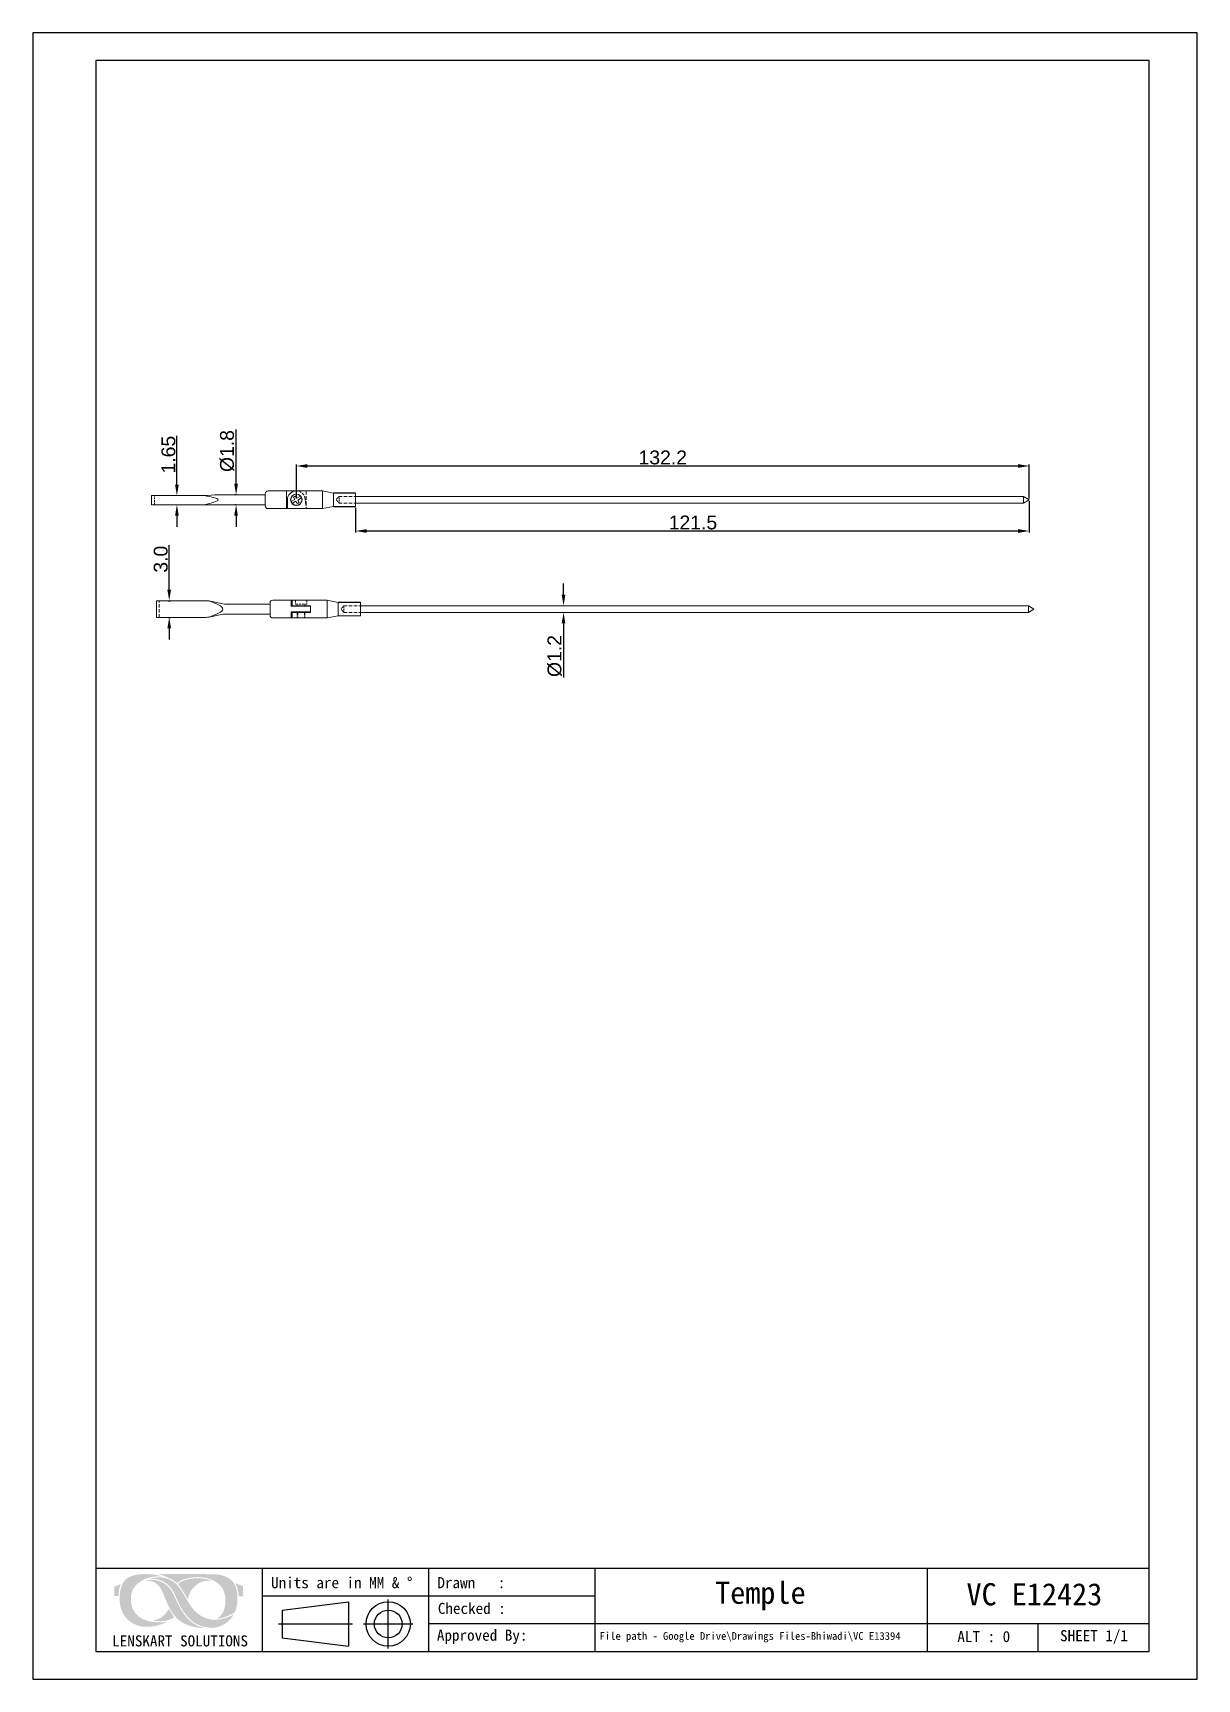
# Model space of a CAD drawing. Header units: millimetres. Extents: x 2621 to 2831, y 1674 to 1971.
import ezdxf

# ---------------------------------------------------------------- set-up
doc = ezdxf.new("R2010")
doc.units = ezdxf.units.MM
doc.linetypes.add('HIDDEN', pattern=[9.525, 6.35, -3.175])
doc.layers.add('Dimension', color=3, linetype='Continuous')
doc.layers.add('图框-线条', color=7, linetype='Continuous')
doc.layers.add('绘图层', color=7, linetype='Continuous', lineweight=15)
doc.styles.get("Standard").update_dxf_attribs({"font": 'arial.ttf'})
doc.styles.add('宋体', font='SimSun.ttf')
doc.dimstyles.new('Standard$0', dxfattribs={"dimtxt": 2.3, "dimasz": 2, "dimexe": 1, "dimexo": 1, "dimgap": 1, "dimtad": 1, "dimdec": 1, "dimzin": 0, "dimdsep": 46, "dimtxsty": 'Standard', "dimcen": 0, "dimclrd": 4, "dimclre": 4, "dimclrt": 4, "dimadec": 1, "dimazin": 0, "dimtfac": 1, "dimtdec": 1, "dimtofl": 0, "dimtmove": 0, "dimatfit": 0, "dimfxl": 1, "dimtfillclr": 256, "dimtolj": 1, "dimtzin": 0, "dimlwd": -1, "dimlwe": -1, "dimarcsym": 1})

# ---------------------------------------------------------------- blocks, each defined once
blk = doc.blocks.new('*D7')
at = {"layer": 'Defpoints', "color": 0, "transparency": 16777216}
for p in [(2801.07, 1892.69), (2668.87, 1886.6), (2801.07, 1886.6)]:
    blk.add_point(p, dxfattribs=at)
at = {"layer": 'Dimension', "color": 3, "transparency": 16777216}
for p, q in [((2668.87, 1886.85), (2668.87, 1892.94)), ((2670.87, 1892.69), (2799.07, 1892.69)), ((2801.07, 1886.85), (2801.07, 1892.94))]:
    blk.add_line(p, q, dxfattribs=at)
for points in [[(2670.87, 1893.03), (2670.87, 1892.36), (2668.87, 1892.69)], [(2799.07, 1893.03), (2799.07, 1892.36), (2801.07, 1892.69)]]:
    blk.add_solid(points, dxfattribs=at)
at = {"layer": 'Dimension', "transparency": 16777216, "insert": (2734.97, 1894.22), "char_height": 2.5, "attachment_point": 5}
blk.add_mtext('\\A1;132.2', dxfattribs=at)
blk = doc.blocks.new('*D8')
at = {"layer": 'Defpoints', "color": 0, "transparency": 16777216}
for p in [(2801.07, 1886.6), (2679.57, 1885.4), (2679.57, 1880.96)]:
    blk.add_point(p, dxfattribs=at)
at = {"layer": 'Dimension', "color": 3, "transparency": 16777216}
for p, q in [((2801.07, 1886.35), (2801.07, 1880.71)), ((2679.57, 1885.15), (2679.57, 1880.71)), ((2799.07, 1880.96), (2681.57, 1880.96))]:
    blk.add_line(p, q, dxfattribs=at)
for points in [[(2681.57, 1881.3), (2681.57, 1880.63), (2679.57, 1880.96)], [(2799.07, 1881.3), (2799.07, 1880.63), (2801.07, 1880.96)]]:
    blk.add_solid(points, dxfattribs=at)
at = {"layer": 'Dimension', "transparency": 16777216, "insert": (2740.41, 1882.49), "char_height": 2.5, "attachment_point": 5}
blk.add_mtext('\\A1;121.5', dxfattribs=at)
blk = doc.blocks.new('*D9')
at = {"layer": 'Defpoints', "color": 0, "transparency": 16777216}
for p in [(2647.32, 1887.35), (2647.32, 1887.35), (2647.32, 1885.7)]:
    blk.add_point(p, dxfattribs=at)
at = {"layer": 'Dimension', "color": 3, "transparency": 16777216}
for p, q in [((2647.32, 1889.35), (2647.32, 1898.12)), ((2647.32, 1883.7), (2647.32, 1881.7))]:
    blk.add_line(p, q, dxfattribs=at)
for points in [[(2646.99, 1889.35), (2647.66, 1889.35), (2647.32, 1887.35)], [(2646.99, 1883.7), (2647.66, 1883.7), (2647.32, 1885.7)]]:
    blk.add_solid(points, dxfattribs=at)
at = {"layer": 'Dimension', "transparency": 16777216, "insert": (2645.8, 1894.74), "char_height": 2.5, "attachment_point": 5, "rotation": 90}
blk.add_mtext('\\A1;1.65', dxfattribs=at)
blk = doc.blocks.new('*D10')
at = {"layer": 'Defpoints', "color": 0, "transparency": 16777216}
for p in [(2645.52, 1868.38), (2645.94, 1868.38), (2645.52, 1865.38)]:
    blk.add_point(p, dxfattribs=at)
at = {"layer": 'Dimension', "color": 3, "transparency": 16777216}
for p, q in [((2645.94, 1870.38), (2645.94, 1878.39)), ((2645.77, 1868.38), (2646.19, 1868.38)), ((2645.77, 1865.38), (2646.19, 1865.38)), ((2645.94, 1863.38), (2645.94, 1861.38))]:
    blk.add_line(p, q, dxfattribs=at)
for points in [[(2645.6, 1870.38), (2646.27, 1870.38), (2645.94, 1868.38)], [(2645.6, 1863.38), (2646.27, 1863.38), (2645.94, 1865.38)]]:
    blk.add_solid(points, dxfattribs=at)
at = {"layer": 'Dimension', "transparency": 16777216, "insert": (2644.41, 1875.87), "char_height": 2.5, "attachment_point": 5, "rotation": 90}
blk.add_mtext('\\A1;3.0', dxfattribs=at)
blk = doc.blocks.new('*D11')
at = {"layer": 'Defpoints', "color": 0, "transparency": 16777216}
for p in [(2658, 1887.5), (2658.23, 1887.5), (2658.23, 1885.7)]:
    blk.add_point(p, dxfattribs=at)
at = {"layer": 'Dimension', "color": 3, "transparency": 16777216}
for p, q in [((2658, 1889.5), (2658, 1899.27)), ((2657.98, 1887.5), (2657.75, 1887.5)), ((2657.98, 1885.7), (2657.75, 1885.7)), ((2658, 1883.7), (2658, 1881.7))]:
    blk.add_line(p, q, dxfattribs=at)
for points in [[(2657.66, 1889.5), (2658.33, 1889.5), (2658, 1887.5)], [(2657.66, 1883.7), (2658.33, 1883.7), (2658, 1885.7)]]:
    blk.add_solid(points, dxfattribs=at)
at = {"layer": 'Dimension', "transparency": 16777216, "insert": (2656.4, 1895.39), "char_height": 2.5, "attachment_point": 5, "rotation": 90}
blk.add_mtext('\\A1;%%C1.8', dxfattribs=at)
blk = doc.blocks.new('*D12')
at = {"layer": 'Defpoints', "color": 0, "transparency": 16777216}
for p in [(2717.07, 1867.48), (2717.07, 1866.28), (2717.07, 1866.28)]:
    blk.add_point(p, dxfattribs=at)
at = {"layer": 'Dimension', "color": 3, "transparency": 16777216}
for p, q in [((2717.07, 1869.48), (2717.07, 1871.48)), ((2717.07, 1864.28), (2717.07, 1854.54))]:
    blk.add_line(p, q, dxfattribs=at)
for points in [[(2716.73, 1869.48), (2717.4, 1869.48), (2717.07, 1867.48)], [(2716.73, 1864.28), (2717.4, 1864.28), (2717.07, 1866.28)]]:
    blk.add_solid(points, dxfattribs=at)
at = {"layer": 'Dimension', "transparency": 16777216, "insert": (2715.47, 1858.41), "char_height": 2.5, "attachment_point": 5, "rotation": 90}
blk.add_mtext('\\A1;%%c1.2', dxfattribs=at)

msp = doc.modelspace()

# ---------------------------------------------------------------- hatches: boundary and pattern name
at = {"layer": '图框-线条', "lineweight": 0, "ltscale": 0.1}
h = msp.add_hatch(color=252, dxfattribs=at)
edge = h.paths.add_edge_path()
edge.add_spline(control_points=[(2636.056, 1690.521), (2636.056, 1690.521), (2636.054, 1688.808), (2636.054, 1688.808), (2636.054, 1688.808), (2636.054, 1688.808), (2636.767, 1688.808), (2636.767, 1688.808), (2636.767, 1688.808), (2636.82, 1689.208), (2636.826, 1689.558), (2636.904, 1689.957), (2636.904, 1689.957), (2636.973, 1690.306), (2637.08, 1690.656), (2637.203, 1690.958), (2637.203, 1690.958), (2637.203, 1690.958), (2636.056, 1690.521), (2636.056, 1690.521)], knot_values=[0, 0, 0, 0, 0.1666667, 0.1666667, 0.1666667, 0.1666667, 0.3333333, 0.3333333, 0.3333333, 0.3333333, 0.5, 0.5, 0.5, 0.5, 0.6666667, 0.6666667, 0.6666667, 0.6666667, 1, 1, 1, 1], degree=3, periodic=0)
edge = h.paths.add_edge_path()
edge.add_spline(control_points=[(2658.457, 1688.733), (2658.457, 1688.733), (2659.263, 1688.726), (2659.263, 1688.726), (2659.263, 1688.726), (2659.263, 1688.726), (2659.266, 1690.58), (2659.266, 1690.58), (2659.266, 1690.58), (2659.266, 1690.58), (2657.854, 1691.141), (2657.854, 1691.141), (2657.854, 1691.141), (2657.999, 1690.783), (2658.16, 1690.522), (2658.27, 1690.074), (2658.27, 1690.074), (2658.381, 1689.619), (2658.417, 1689.221), (2658.457, 1688.733)], knot_values=[0, 0, 0, 0, 0.1666667, 0.1666667, 0.1666667, 0.1666667, 0.3333333, 0.3333333, 0.3333333, 0.3333333, 0.5, 0.5, 0.5, 0.5, 0.6666667, 0.6666667, 0.6666667, 0.6666667, 1, 1, 1, 1], degree=3, periodic=0)
edge = h.paths.add_edge_path(flags=17)
edge.add_spline(control_points=[(2642.974, 1684.389), (2643.106, 1684.282), (2643.93, 1684.267), (2644.073, 1684.263), (2644.073, 1684.263), (2644.951, 1684.236), (2646.274, 1684.449), (2646.849, 1685.005), (2646.849, 1685.005), (2646.797, 1685.086), (2646.765, 1685.12), (2646.709, 1685.188), (2646.709, 1685.188), (2646.709, 1685.188), (2645.84, 1686.477), (2645.84, 1686.477), (2645.84, 1686.477), (2645.629, 1686.217), (2645.537, 1685.722), (2644.735, 1685.107), (2644.735, 1685.107), (2644.262, 1684.743), (2643.703, 1684.489), (2642.974, 1684.389)], knot_values=[0, 0, 0, 0, 0.1428571, 0.1428571, 0.1428571, 0.1428571, 0.2857143, 0.2857143, 0.2857143, 0.2857143, 0.4285714, 0.4285714, 0.4285714, 0.4285714, 0.5714286, 0.5714286, 0.5714286, 0.5714286, 0.7142857, 0.7142857, 0.7142857, 0.7142857, 1, 1, 1, 1], degree=3, periodic=0)
edge = h.paths.add_edge_path(flags=17)
edge.add_spline(control_points=[(2647.523, 1690.966), (2647.571, 1690.882), (2647.583, 1690.892), (2647.646, 1690.82), (2647.646, 1690.82), (2648.294, 1690.079), (2649.224, 1688.287), (2649.344, 1688.163), (2649.344, 1688.163), (2649.404, 1689.662), (2650.657, 1690.97), (2651.892, 1691.402), (2651.892, 1691.402), (2652.54, 1691.629), (2652.889, 1691.636), (2653.611, 1691.569), (2653.611, 1691.569), (2653.373, 1691.764), (2652.367, 1691.927), (2652.111, 1691.956), (2652.111, 1691.956), (2650.899, 1692.094), (2649.143, 1691.979), (2648.067, 1691.377), (2648.067, 1691.377), (2647.897, 1691.282), (2647.586, 1691.086), (2647.523, 1690.966)], knot_values=[0, 0, 0, 0, 0.125, 0.125, 0.125, 0.125, 0.25, 0.25, 0.25, 0.25, 0.375, 0.375, 0.375, 0.375, 0.5, 0.5, 0.5, 0.5, 0.625, 0.625, 0.625, 0.625, 0.75, 0.75, 0.75, 0.75, 1, 1, 1, 1], degree=3, periodic=0)
edge = h.paths.add_edge_path()
edge.add_spline(control_points=[(2646.942, 1688.613), (2646.535, 1689.53), (2646.409, 1689.784), (2645.77, 1690.473), (2645.77, 1690.473), (2644.894, 1691.417), (2643.55, 1691.886), (2642.223, 1691.706), (2642.223, 1691.706), (2642.136, 1691.695), (2642.06, 1691.683), (2641.975, 1691.667), (2641.975, 1691.667), (2641.975, 1691.667), (2641.742, 1691.595), (2641.742, 1691.595), (2641.742, 1691.595), (2642.51, 1691.558), (2643.107, 1691.446), (2643.616, 1691.062), (2643.616, 1691.062), (2644.121, 1690.68), (2644.316, 1690.377), (2644.64, 1689.713), (2644.64, 1689.713), (2645.169, 1688.63), (2645.528, 1687.419), (2646.119, 1686.418), (2646.119, 1686.418), (2646.75, 1685.35), (2647.361, 1684.569), (2648.425, 1683.95), (2648.425, 1683.95), (2649.279, 1683.452), (2651.069, 1682.982), (2652.259, 1683.03), (2652.259, 1683.03), (2652.126, 1683.095), (2651.941, 1683.12), (2651.784, 1683.168), (2651.784, 1683.168), (2649.573, 1683.842), (2648.296, 1685.718), (2647.322, 1687.778), (2647.322, 1687.778), (2647.19, 1688.056), (2647.068, 1688.328), (2646.942, 1688.613)], knot_values=[0, 0, 0, 0, 0.0769231, 0.0769231, 0.0769231, 0.0769231, 0.1538462, 0.1538462, 0.1538462, 0.1538462, 0.2307692, 0.2307692, 0.2307692, 0.2307692, 0.3076923, 0.3076923, 0.3076923, 0.3076923, 0.3846154, 0.3846154, 0.3846154, 0.3846154, 0.4615385, 0.4615385, 0.4615385, 0.4615385, 0.5384615, 0.5384615, 0.5384615, 0.5384615, 0.6153846, 0.6153846, 0.6153846, 0.6153846, 0.6923077, 0.6923077, 0.6923077, 0.6923077, 0.7692308, 0.7692308, 0.7692308, 0.7692308, 0.8461538, 0.8461538, 0.8461538, 0.8461538, 1, 1, 1, 1], degree=3, periodic=0)
edge = h.paths.add_edge_path()
edge.add_spline(control_points=[(2657.567, 1685.464), (2657.531, 1685.463), (2656.711, 1685.072), (2656.545, 1685.008), (2656.545, 1685.008), (2656.193, 1684.871), (2655.776, 1684.743), (2655.384, 1684.667), (2655.384, 1684.667), (2654.408, 1684.478), (2653.696, 1684.483), (2652.764, 1684.754), (2652.764, 1684.754), (2651.178, 1685.217), (2650.255, 1686.327), (2649.509, 1687.486), (2649.509, 1687.486), (2648.186, 1689.539), (2647.65, 1691.528), (2645.1, 1692.073), (2645.1, 1692.073), (2644.672, 1692.164), (2644.16, 1692.2), (2643.707, 1692.165), (2643.707, 1692.165), (2643.402, 1692.141), (2642.681, 1692.071), (2642.461, 1691.939), (2642.461, 1691.939), (2643.586, 1691.963), (2644.464, 1691.745), (2645.259, 1691.176), (2645.259, 1691.176), (2646.913, 1689.991), (2646.964, 1688.748), (2647.829, 1687.205), (2647.829, 1687.205), (2648.244, 1686.464), (2648.543, 1685.888), (2649.115, 1685.22), (2649.115, 1685.22), (2650.302, 1683.832), (2651.564, 1683.215), (2653.507, 1683.073), (2653.507, 1683.073), (2654.445, 1683.005), (2655.387, 1683.416), (2656.006, 1683.806), (2656.006, 1683.806), (2656.433, 1684.076), (2656.769, 1684.413), (2657.089, 1684.781), (2657.089, 1684.781), (2657.256, 1684.973), (2657.436, 1685.257), (2657.567, 1685.464)], knot_values=[0, 0, 0, 0, 0.0666667, 0.0666667, 0.0666667, 0.0666667, 0.1333333, 0.1333333, 0.1333333, 0.1333333, 0.2, 0.2, 0.2, 0.2, 0.2666667, 0.2666667, 0.2666667, 0.2666667, 0.3333333, 0.3333333, 0.3333333, 0.3333333, 0.4, 0.4, 0.4, 0.4, 0.4666667, 0.4666667, 0.4666667, 0.4666667, 0.5333333, 0.5333333, 0.5333333, 0.5333333, 0.6, 0.6, 0.6, 0.6, 0.6666667, 0.6666667, 0.6666667, 0.6666667, 0.7333333, 0.7333333, 0.7333333, 0.7333333, 0.8, 0.8, 0.8, 0.8, 0.8666667, 0.8666667, 0.8666667, 0.8666667, 1, 1, 1, 1], degree=3, periodic=0)
edge = h.paths.add_edge_path()
edge.add_spline(control_points=[(2647.37, 1691.125), (2647.93, 1691.56), (2648.093, 1691.7), (2648.912, 1691.929), (2648.912, 1691.929), (2650.782, 1692.452), (2653.195, 1692.314), (2654.662, 1691.163), (2654.662, 1691.163), (2655.465, 1690.533), (2656.12, 1689.428), (2656.082, 1687.88), (2656.082, 1687.88), (2656.054, 1686.737), (2655.775, 1685.63), (2654.868, 1684.971), (2654.868, 1684.971), (2654.808, 1684.928), (2654.561, 1684.774), (2654.504, 1684.755), (2654.504, 1684.755), (2655.393, 1684.7), (2656.788, 1685.304), (2657.522, 1685.72), (2657.522, 1685.72), (2657.799, 1685.877), (2657.77, 1685.85), (2657.888, 1686.17), (2657.888, 1686.17), (2658.354, 1687.433), (2658.369, 1689.182), (2657.945, 1690.41), (2657.945, 1690.41), (2657.75, 1690.974), (2657.536, 1691.269), (2657.168, 1691.638), (2657.168, 1691.638), (2656.408, 1692.399), (2654.898, 1692.753), (2653.806, 1692.753), (2653.806, 1692.753), (2650.58, 1692.751), (2647.272, 1692.788), (2644.067, 1692.752), (2644.067, 1692.752), (2644.299, 1692.649), (2644.715, 1692.554), (2644.984, 1692.457), (2644.984, 1692.457), (2645.256, 1692.358), (2646.437, 1691.802), (2646.668, 1691.662), (2646.668, 1691.662), (2646.989, 1691.468), (2647.31, 1691.159), (2647.37, 1691.125)], knot_values=[0, 0, 0, 0, 0.0666667, 0.0666667, 0.0666667, 0.0666667, 0.1333333, 0.1333333, 0.1333333, 0.1333333, 0.2, 0.2, 0.2, 0.2, 0.2666667, 0.2666667, 0.2666667, 0.2666667, 0.3333333, 0.3333333, 0.3333333, 0.3333333, 0.4, 0.4, 0.4, 0.4, 0.4666667, 0.4666667, 0.4666667, 0.4666667, 0.5333333, 0.5333333, 0.5333333, 0.5333333, 0.6, 0.6, 0.6, 0.6, 0.6666667, 0.6666667, 0.6666667, 0.6666667, 0.7333333, 0.7333333, 0.7333333, 0.7333333, 0.8, 0.8, 0.8, 0.8, 0.8666667, 0.8666667, 0.8666667, 0.8666667, 1, 1, 1, 1], degree=3, periodic=0)
edge = h.paths.add_edge_path()
edge.add_spline(control_points=[(2645.588, 1684.173), (2645.45, 1684.179), (2645.186, 1684.119), (2645.024, 1684.104), (2645.024, 1684.104), (2642.454, 1683.864), (2639.417, 1684.541), (2639.049, 1687.686), (2639.049, 1687.686), (2638.878, 1689.15), (2639.334, 1690.477), (2640.51, 1691.284), (2640.51, 1691.284), (2641.683, 1692.089), (2642.859, 1692.407), (2644.59, 1692.358), (2644.59, 1692.358), (2644.59, 1692.358), (2643.893, 1692.552), (2643.893, 1692.552), (2643.893, 1692.552), (2642.365, 1692.88), (2640.079, 1692.893), (2638.73, 1692.221), (2638.73, 1692.221), (2637.966, 1691.84), (2637.541, 1691.275), (2637.249, 1690.324), (2637.249, 1690.324), (2636.751, 1688.702), (2636.897, 1686.205), (2638.112, 1684.926), (2638.112, 1684.926), (2638.269, 1684.76), (2638.341, 1684.647), (2638.528, 1684.498), (2638.528, 1684.498), (2638.719, 1684.347), (2638.755, 1684.293), (2638.996, 1684.122), (2638.996, 1684.122), (2640.573, 1683.008), (2642.625, 1683.071), (2644.428, 1683.674), (2644.428, 1683.674), (2644.638, 1683.745), (2644.843, 1683.827), (2645.035, 1683.911), (2645.035, 1683.911), (2645.157, 1683.963), (2645.52, 1684.157), (2645.588, 1684.173)], knot_values=[0, 0, 0, 0, 0.0714286, 0.0714286, 0.0714286, 0.0714286, 0.1428571, 0.1428571, 0.1428571, 0.1428571, 0.2142857, 0.2142857, 0.2142857, 0.2142857, 0.2857143, 0.2857143, 0.2857143, 0.2857143, 0.3571429, 0.3571429, 0.3571429, 0.3571429, 0.4285714, 0.4285714, 0.4285714, 0.4285714, 0.5, 0.5, 0.5, 0.5, 0.5714286, 0.5714286, 0.5714286, 0.5714286, 0.6428571, 0.6428571, 0.6428571, 0.6428571, 0.7142857, 0.7142857, 0.7142857, 0.7142857, 0.7857143, 0.7857143, 0.7857143, 0.7857143, 0.8571429, 0.8571429, 0.8571429, 0.8571429, 1, 1, 1, 1], degree=3, periodic=0)

# ---------------------------------------------------------------- linework, layer by layer
for p, q in [((2822.698, 1965.826), (2632.698, 1965.826)), ((2632.698, 1965.826), (2632.698, 1678.826)), ((2822.698, 1678.826), (2822.698, 1965.826)), ((2632.698, 1693.826), (2822.698, 1693.826)), ((2662.698, 1693.826), (2662.698, 1678.826)), ((2692.698, 1693.826), (2692.698, 1678.826)), ((2722.698, 1693.826), (2722.698, 1678.826)), ((2782.698, 1678.826), (2782.698, 1693.826)), ((2662.698, 1688.826), (2722.698, 1688.826)), ((2666.293, 1686.267), (2678.293, 1687.767)), ((2678.293, 1687.767), (2678.293, 1679.767)), ((2685.443, 1679.322), (2685.443, 1688.211)), ((2666.293, 1686.267), (2666.293, 1681.267)), ((2665.633, 1683.767), (2679.025, 1683.767)), ((2666.293, 1681.267), (2678.293, 1679.767)), ((2680.999, 1683.767), (2689.888, 1683.767)), ((2692.698, 1683.826), (2822.698, 1683.826)), ((2802.698, 1678.826), (2802.698, 1683.826)), ((2632.698, 1678.826), (2822.698, 1678.826))]:
    msp.add_line(p, q)
at = {"lineweight": 20}
for p, q in [((2642.765, 1887.347), (2651.667, 1887.347)), ((2642.765, 1885.697), (2642.765, 1887.347)), ((2652.863, 1887.383), (2654.172, 1887.461)), ((2655.368, 1887.497), (2663.265, 1887.497)), ((2663.265, 1885.497), (2663.265, 1887.697)), ((2663.765, 1888.197), (2673.565, 1888.197)), ((2667.065, 1884.997), (2667.065, 1888.197)), ((2667.065, 1884.997), (2667.065, 1888.197)), ((2667.265, 1886.597), (2667.265, 1884.997)), ((2673.565, 1884.997), (2673.565, 1888.197)), ((2673.565, 1888.197), (2675.565, 1887.797)), ((2675.565, 1887.847), (2679.565, 1887.847)), ((2675.565, 1887.797), (2679.565, 1887.797)), ((2675.565, 1885.397), (2675.565, 1887.797)), ((2679.565, 1885.397), (2679.565, 1887.797)), ((2679.565, 1887.197), (2800.065, 1887.197)), ((2679.565, 1885.997), (2800.065, 1885.997)), ((2800.065, 1885.997), (2800.065, 1887.197)), ((2800.065, 1887.197), (2801.065, 1886.597)), ((2801.065, 1886.597), (2800.065, 1885.997)), ((2642.765, 1885.697), (2663.265, 1885.697)), ((2663.765, 1884.997), (2673.565, 1884.997)), ((2675.565, 1885.397), (2673.565, 1884.997)), ((2675.565, 1885.397), (2679.565, 1885.397)), ((2675.565, 1885.347), (2679.565, 1885.347)), ((2643.627, 1868.382), (2652.535, 1868.382)), ((2643.627, 1865.382), (2643.627, 1868.382)), ((2653.702, 1868.244), (2655.052, 1867.92)), ((2664.627, 1868.482), (2674.427, 1868.482)), ((2667.927, 1867.382), (2667.927, 1868.482)), ((2668.127, 1867.482), (2668.127, 1868.482)), ((2674.427, 1865.282), (2674.427, 1868.482)), ((2674.427, 1868.482), (2676.427, 1868.082)), ((2676.427, 1868.132), (2680.427, 1868.132)), ((2676.427, 1865.632), (2676.427, 1868.132)), ((2680.427, 1865.632), (2680.427, 1868.132)), ((2643.627, 1865.382), (2652.535, 1865.382)), ((2655.052, 1865.844), (2653.702, 1865.52)), ((2656.219, 1867.782), (2664.127, 1867.782)), ((2656.219, 1865.982), (2664.127, 1865.982)), ((2664.127, 1865.782), (2664.127, 1867.982)), ((2664.627, 1865.282), (2674.427, 1865.282)), ((2667.927, 1867.382), (2671.426, 1867.382)), ((2667.927, 1865.282), (2667.927, 1866.382)), ((2667.927, 1866.382), (2671.426, 1866.382)), ((2668.127, 1867.482), (2671.426, 1867.482)), ((2668.127, 1865.282), (2668.127, 1866.282)), ((2668.127, 1866.282), (2671.426, 1866.282)), ((2671.426, 1867.482), (2671.426, 1866.282)), ((2676.427, 1865.682), (2674.427, 1865.282)), ((2676.427, 1868.082), (2680.427, 1868.082)), ((2676.427, 1865.682), (2680.427, 1865.682)), ((2676.427, 1865.632), (2680.427, 1865.632)), ((2680.427, 1867.482), (2800.927, 1867.482)), ((2680.427, 1866.282), (2800.927, 1866.282)), ((2800.927, 1866.282), (2800.927, 1867.482)), ((2800.927, 1867.482), (2801.927, 1866.882)), ((2801.927, 1866.882), (2800.927, 1866.282))]:
    msp.add_line(p, q, dxfattribs=at)
at = {"color": 4, "linetype": 'HIDDEN', "lineweight": 20, "ltscale": 0.051969}
msp.add_line((2643.265, 1885.697), (2643.265, 1887.347), dxfattribs=at)
at = {"color": 4, "linetype": 'HIDDEN', "lineweight": 20, "ltscale": 0.041093}
msp.add_line((2670.454, 1886.792), (2670.613, 1885.497), dxfattribs=at)
at = {"color": 4, "linetype": 'HIDDEN', "lineweight": 20, "ltscale": 0.100787}
msp.add_line((2670.613, 1888.197), (2670.613, 1884.997), dxfattribs=at)
at = {"color": 4, "linetype": 'HIDDEN', "lineweight": 20, "ltscale": 0.024599}
for p, q in [((2676.565, 1887.197), (2676.065, 1886.597)), ((2676.065, 1886.597), (2676.565, 1885.997)), ((2677.427, 1867.482), (2676.927, 1866.882)), ((2676.927, 1866.882), (2677.427, 1866.282))]:
    msp.add_line(p, q, dxfattribs=at)
at = {"color": 4, "linetype": 'HIDDEN', "lineweight": 20, "ltscale": 0.037795}
for p, q in [((2676.565, 1885.997), (2676.565, 1887.197)), ((2677.427, 1866.282), (2677.427, 1867.482))]:
    msp.add_line(p, q, dxfattribs=at)
at = {"color": 4, "linetype": 'HIDDEN', "lineweight": 20, "ltscale": 0.094488}
for p, q in [((2676.565, 1887.197), (2679.565, 1887.197)), ((2676.565, 1885.997), (2679.565, 1885.997)), ((2644.127, 1865.382), (2644.127, 1868.382)), ((2677.427, 1867.482), (2680.427, 1867.482)), ((2677.427, 1866.282), (2680.427, 1866.282))]:
    msp.add_line(p, q, dxfattribs=at)
at = {"color": 4, "linetype": 'HIDDEN', "lineweight": 20, "ltscale": 0.015748}
for p, q in [((2668.702, 1867.782), (2668.702, 1868.482)), ((2670.752, 1867.782), (2670.752, 1868.482))]:
    msp.add_line(p, q, dxfattribs=at)
at = {"color": 4, "linetype": 'HIDDEN', "lineweight": 20, "ltscale": 0.064567}
msp.add_line((2668.702, 1867.782), (2670.752, 1867.782), dxfattribs=at)
at = {"color": 4, "linetype": 'HIDDEN', "lineweight": 20, "ltscale": 0.012598}
for p, q in [((2669.027, 1867.782), (2669.027, 1867.482)), ((2670.427, 1867.782), (2670.427, 1867.482))]:
    msp.add_line(p, q, dxfattribs=at)
at = {"color": 4, "linetype": 'HIDDEN', "lineweight": 20, "ltscale": 0.028346}
for p, q in [((2669.027, 1866.282), (2669.027, 1865.282)), ((2669.127, 1866.282), (2669.127, 1865.282)), ((2670.327, 1866.282), (2670.327, 1865.282)), ((2670.427, 1866.282), (2670.427, 1865.282))]:
    msp.add_line(p, q, dxfattribs=at)
msp.add_lwpolyline([(2621.352, 1673.826), (2831.352, 1673.826), (2831.352, 1970.826), (2621.352, 1970.826)], close=True)
at = {"color": 7, "linetype": 'Continuous', "lineweight": 20, "ltscale": 0.036}
for points in [[(2667.92, 1886.272), (2668.592, 1886.668), (2668.352, 1887.073, -0.145898), (2668.697, 1887.277), (2668.936, 1886.871), (2669.608, 1887.267)], [(2669.811, 1886.923), (2669.139, 1886.526), (2669.378, 1886.121, -0.145898), (2669.034, 1885.918), (2668.795, 1886.323), (2668.123, 1885.927)]]:
    msp.add_lwpolyline(points, format="xyb", dxfattribs=at)
at = {"lineweight": 20}
for radius in [1.025, 1]:
    msp.add_circle((2668.865, 1886.597), radius, dxfattribs=at)
for radius in [4, 2.5]:
    msp.add_circle((2685.443, 1683.767), radius)
for centre, radius, start, end in [((2651.667, 1907.347), 20, 270, 273.42802), ((2655.368, 1867.497), 20, 90, 93.42802), ((2663.765, 1887.697), 0.5, 90, 180), ((2668.865, 1886.597), 1.6, 90, 180), ((2663.765, 1885.497), 0.5, 180, 270), ((2652.535, 1863.382), 5, 76.50427, 90), ((2664.627, 1867.982), 0.5, 90, 180), ((2652.535, 1870.382), 5, 270, 283.49573), ((2656.219, 1872.782), 5, 256.50427, 270), ((2656.219, 1860.982), 5, 90, 103.49573), ((2664.627, 1865.782), 0.5, 180, 270)]:
    msp.add_arc(centre, radius, start, end, dxfattribs=at)
at = {"color": 4, "linetype": 'HIDDEN', "lineweight": 20, "ltscale": 0.073001}
msp.add_arc((2668.865, 1886.597), 1.6, 7, 90, dxfattribs=at)
at = {"lineweight": 20}
for points in [[(2652.265, 1885.697), (2654.77, 1886.597), (2652.265, 1887.356)], [(2653.123, 1865.417), (2655.627, 1866.882), (2653.123, 1868.348)]]:
    msp.add_spline(points, degree=3, dxfattribs=at)

# ---------------------------------------------------------------- texts
at = {"layer": '绘图层', "color": 7, "linetype": 'ByBlock', "lineweight": 9, "attachment_point": 5, "style": '宋体'}
for s, insert, char_height, width in [('\\pxql;{\\fNSimSun|b0|i0|c0|p49;Units are in MM & %%D}', (2679.592, 1691.206), 2, 30.54433), ('\\pxql;{\\fNSimSun|b0|i0|c0|p49;Drawn   : }', (2709.592, 1691.206), 2, 30.54433), ('{\\fNSimSun|b0|i0|c0|p49;Temple}', (2752.579, 1688.829), 4, 58.28686), ('{\\fNSimSun|b0|i0|c0|p49;VC E12423}', (2802.003, 1689.096), 4, 58.28686), ('\\pxql;{\\fNSimSun|b0|i0|c0|p49;Checked : }', (2705.851, 1686.56), 2, 22.90147), ('{\\fSimSun|b0|i0|c134|p2;LENSKART SOLUTIONS}', (2647.898, 1680.701), 2, 58.97445), ('\\pxql;{\\fNSimSun|b0|i0|c0|p49;Approved By:}', (2705.678, 1681.454), 2, 22.90147), ('\\pxql;{\\fNSimSun|b0|i0|c0|p49;File path - Google Drive\\\\Drawings Files-Bhiwadi\\\\VC E13394}', (2768.526, 1681.376), 1.4, 89.88999), ('{\\fNSimSun|b0|i0|c0|p49;ALT : 0}', (2792.875, 1681.482), 2, 17.27914), ('{\\fNSimSun|b0|i0|c0|p49;SHEET 1/1}', (2812.758, 1681.407), 2, 17.27914)]:
    msp.add_mtext(s, dxfattribs=dict(at, insert=insert, char_height=char_height, width=width))

# ---------------------------------------------------------------- dimensions: what is measured, and where the dimension line sits
at = {"layer": 'Dimension'}
for base, p1, p2, override, picture, middle in [((2647.322, 1887.347), (2647.322, 1885.697), (2647.322, 1887.347), {"dimtxt": 2.5, "dimexe": 0.25, "dimexo": 0.25, "dimgap": 0.25, "dimdec": 2, "dimclrd": 3, "dimclre": 3, "dimclrt": 256, "dimadec": 2, "dimtdec": 2, "dimatfit": 3}, '*D9', (2645.796, 1894.736)), ((2717.067, 1866.282), (2717.067, 1867.482), (2717.067, 1866.282), {"dimtxt": 2.5, "dimexe": 0.25, "dimexo": 0.25, "dimgap": 0.25, "dimpost": '%%c<>', "dimclrd": 3, "dimclre": 3, "dimclrt": 256, "dimadec": 2, "dimtdec": 2, "dimatfit": 3}, '*D12', (2715.47, 1858.409))]:
    dim = msp.add_linear_dim(base=base, p1=p1, p2=p2, angle=90, dimstyle='Standard$0', override=override, dxfattribs=at)
    dim.commit()
    dim.dimension.update_dxf_attribs({"geometry": picture, "text_midpoint": middle})
dim = msp.add_linear_dim(base=(2657.995, 1887.497), p1=(2658.228, 1885.697), p2=(2658.228, 1887.497), angle=90, text='%%C<>', dimstyle='Standard$0', override={"dimtxt": 2.5, "dimexe": 0.25, "dimexo": 0.25, "dimgap": 0.25, "dimclrd": 3, "dimclre": 3, "dimclrt": 256, "dimadec": 2, "dimtdec": 2, "dimatfit": 3}, dxfattribs=at)
dim.commit()
dim.dimension.update_dxf_attribs({"geometry": '*D11', "text_midpoint": (2656.399, 1895.385)})
dim = msp.add_linear_dim(base=(2801.065, 1892.694), p1=(2668.865, 1886.597), p2=(2801.065, 1886.597), dimstyle='Standard$0', override={"dimtxt": 2.5, "dimexe": 0.25, "dimexo": 0.25, "dimgap": 0.25, "dimclrd": 3, "dimclre": 3, "dimclrt": 256, "dimadec": 2, "dimtdec": 2, "dimatfit": 3}, dxfattribs=at)
dim.commit()
dim.dimension.update_dxf_attribs({"geometry": '*D7', "text_midpoint": (2734.965, 1894.222)})
dim = msp.add_linear_dim(base=(2679.565, 1880.963), p1=(2801.065, 1886.597), p2=(2679.565, 1885.397), dimstyle='Standard$0', override={"dimtxt": 2.5, "dimexe": 0.25, "dimexo": 0.25, "dimgap": 0.25, "dimclrd": 3, "dimclre": 3, "dimclrt": 256, "dimadec": 2, "dimtdec": 2, "dimatfit": 3}, dxfattribs=at)
dim.commit()
dim.dimension.update_dxf_attribs({"geometry": '*D8', "text_midpoint": (2740.414, 1880.963), "dimtype": 160})
dim = msp.add_linear_dim(base=(2645.936, 1868.382), p1=(2645.52, 1865.382), p2=(2645.52, 1868.382), angle=90, dimstyle='Standard$0', override={"dimtxt": 2.5, "dimexe": 0.25, "dimexo": 0.25, "dimgap": 0.25, "dimclrd": 3, "dimclre": 3, "dimclrt": 256, "dimadec": 2, "dimtdec": 2, "dimatfit": 3}, dxfattribs=at)
dim.commit()
dim.dimension.update_dxf_attribs({"geometry": '*D10', "text_midpoint": (2645.936, 1875.874), "dimtype": 160})

doc.saveas('drawing.dxf')
